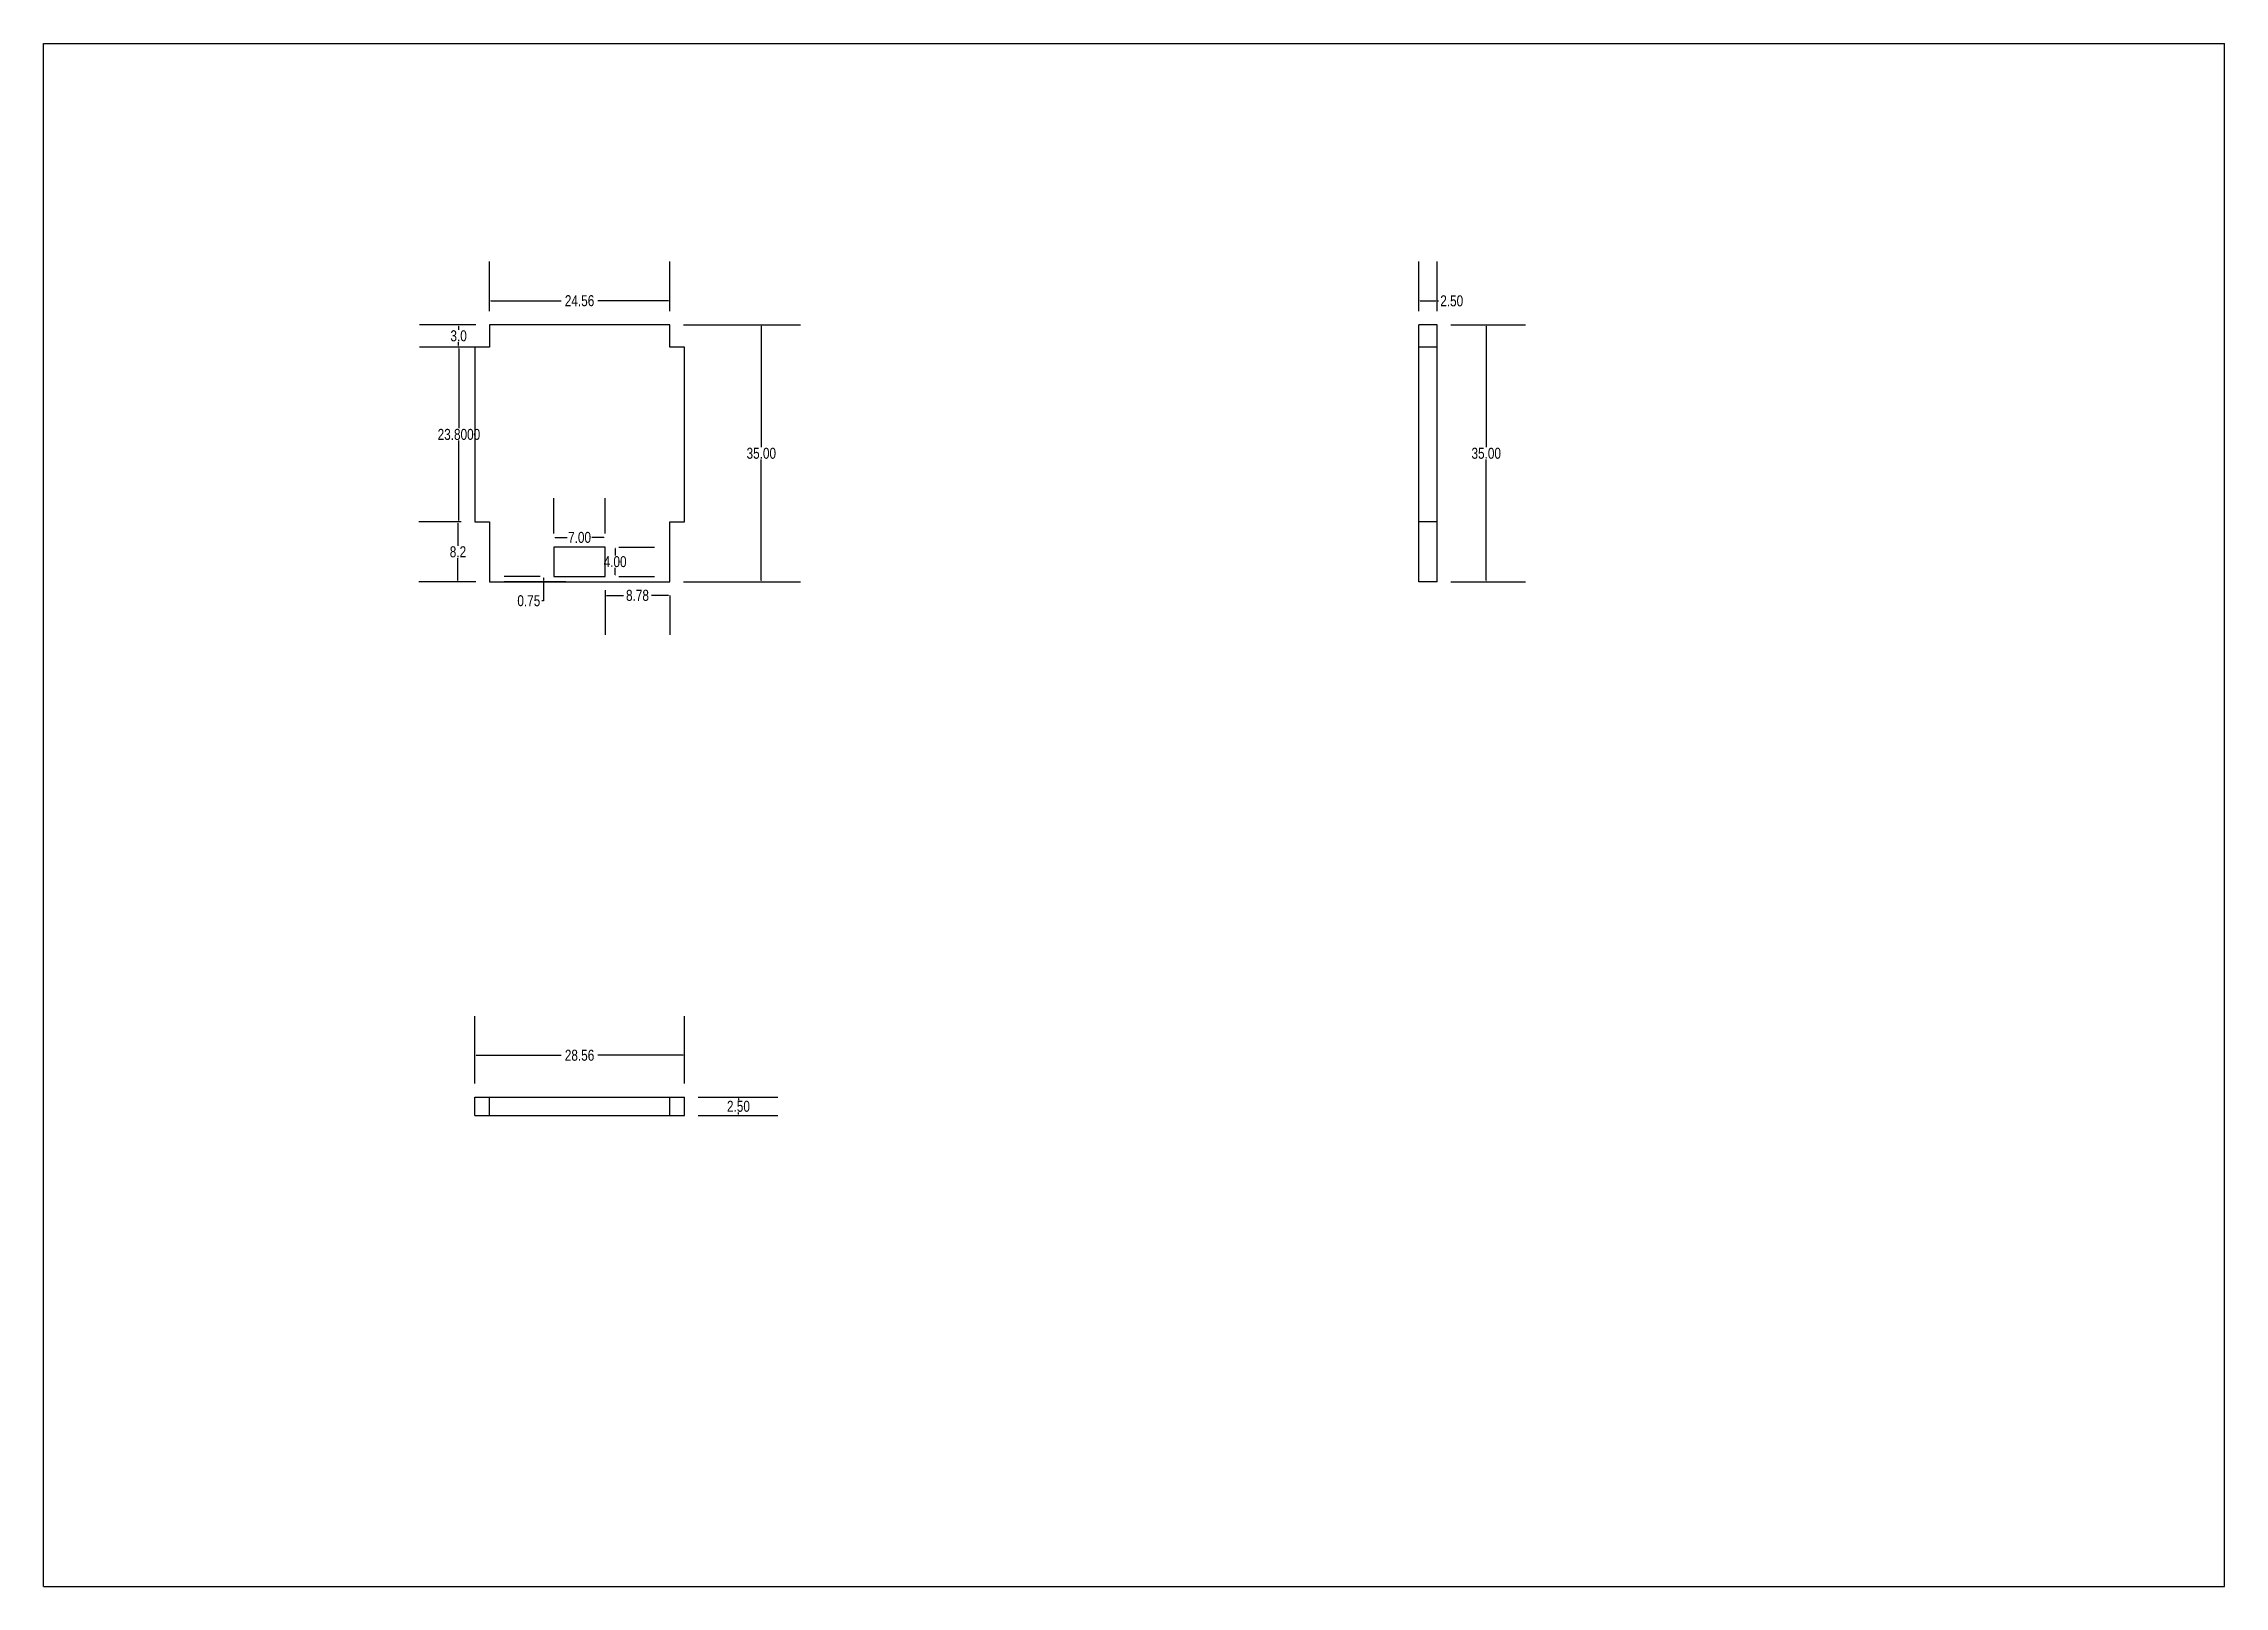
# Model space of a CAD drawing. Header units: millimetres. Extents: x 0 to 297, y 0 to 210.
import ezdxf

# ---------------------------------------------------------------- set-up
doc = ezdxf.new("R2010")
doc.units = ezdxf.units.MM
doc.header["$LTSCALE"] = 16.335
doc.header["$PDMODE"] = 3
doc.header["$PDSIZE"] = 0.3125
doc.layers.get('0').update_dxf_attribs({"linetype": 'CONTINUOUS'})
doc.layers.get('Defpoints').update_dxf_attribs({"linetype": 'CONTINUOUS'})
doc.styles.get("Standard").update_dxf_attribs({"font": 'txt', "width": 0.8})
doc.dimstyles.get("Standard").update_dxf_attribs({"dimtxt": 1.5, "dimasz": 0.1875, "dimexe": 0.18, "dimexo": 0.0625, "dimgap": 0.09, "dimtad": 0, "dimtih": 1, "dimtoh": 1, "dimdsep": 46, "dimtxsty": 'STANDARD', "dimcen": 0.09, "dimclrd": 2, "dimclre": 2, "dimclrt": 2, "dimadec": 0, "dimazin": 0, "dimtp": 0.01, "dimtm": 0.01, "dimtfac": 1, "dimtofl": 0, "dimtmove": 0, "dimatfit": 3, "dimfxl": 1, "dimtolj": 1, "dimarcsym": 0})

# ---------------------------------------------------------------- blocks, each defined once
blk = doc.blocks.new('*D0')
at = {"color": 2, "lineweight": -2, "transparency": 16777216}
for p, q in [((60.71, 173.59), (60.71, 180.35)), ((85.27, 173.59), (85.27, 180.35)), ((60.9, 175), (70.5, 175)), ((85.09, 175), (75.48, 175))]:
    blk.add_line(p, q, dxfattribs=at)
at = {"color": 2, "transparency": 16777216}
for points in [[(60.9, 175.03), (60.9, 174.97), (60.71, 175)], [(85.09, 175.03), (85.09, 174.97), (85.27, 175)]]:
    blk.add_solid(points, dxfattribs=at)
at = {"layer": 'Defpoints', "color": 0, "transparency": 16777216}
for p in [(85.27, 175), (60.71, 171.73), (85.27, 171.73)]:
    blk.add_point(p, dxfattribs=at)
at = {"color": 2, "transparency": 16777216, "insert": (72.99, 175), "char_height": 1.5, "attachment_point": 5}
blk.add_mtext('\\A1;24.56', dxfattribs=at)
blk = doc.blocks.new('*D1')
at = {"color": 2, "lineweight": -2, "transparency": 16777216}
for p, q in [((58.86, 171.73), (51.18, 171.73)), ((56.52, 171.54), (56.52, 171.06)), ((56.52, 168.89), (56.52, 169.38)), ((58.86, 168.7), (51.18, 168.7))]:
    blk.add_line(p, q, dxfattribs=at)
at = {"color": 2, "transparency": 16777216}
for points in [[(56.49, 171.54), (56.55, 171.54), (56.52, 171.73)], [(56.49, 168.89), (56.55, 168.89), (56.52, 168.7)]]:
    blk.add_solid(points, dxfattribs=at)
at = {"layer": 'Defpoints', "color": 0, "transparency": 16777216}
for p in [(60.71, 171.73), (56.52, 168.7), (60.71, 168.7)]:
    blk.add_point(p, dxfattribs=at)
at = {"color": 2, "transparency": 16777216, "insert": (56.52, 170.22), "char_height": 1.5, "attachment_point": 5}
blk.add_mtext('\\A1;3.0', dxfattribs=at)
blk = doc.blocks.new('*D2')
at = {"color": 2, "lineweight": -2, "transparency": 16777216}
for p, q in [((56.86, 168.7), (51.22, 168.7)), ((56.56, 168.51), (56.56, 157.64)), ((56.56, 145.09), (56.56, 155.96)), ((56.86, 144.9), (51.22, 144.9))]:
    blk.add_line(p, q, dxfattribs=at)
at = {"color": 2, "transparency": 16777216}
for points in [[(56.53, 168.51), (56.59, 168.51), (56.56, 168.7)], [(56.53, 145.09), (56.59, 145.09), (56.56, 144.9)]]:
    blk.add_solid(points, dxfattribs=at)
at = {"layer": 'Defpoints', "color": 0, "transparency": 16777216}
for p in [(58.71, 168.7), (56.56, 144.9), (58.71, 144.9)]:
    blk.add_point(p, dxfattribs=at)
at = {"color": 2, "transparency": 16777216, "insert": (56.56, 156.8), "char_height": 1.5, "attachment_point": 5}
blk.add_mtext('\\A1;23.8000', dxfattribs=at)
blk = doc.blocks.new('*D3')
at = {"color": 2, "lineweight": -2, "transparency": 16777216}
for p, q in [((56.86, 144.9), (51.08, 144.9)), ((56.43, 144.71), (56.43, 141.66)), ((56.43, 136.92), (56.43, 139.98)), ((58.86, 136.73), (51.08, 136.73))]:
    blk.add_line(p, q, dxfattribs=at)
at = {"color": 2, "transparency": 16777216}
for points in [[(56.4, 144.71), (56.46, 144.71), (56.43, 144.9)], [(56.4, 136.92), (56.46, 136.92), (56.43, 136.73)]]:
    blk.add_solid(points, dxfattribs=at)
at = {"layer": 'Defpoints', "color": 0, "transparency": 16777216}
for p in [(58.71, 144.9), (56.43, 136.73), (60.71, 136.73)]:
    blk.add_point(p, dxfattribs=at)
at = {"color": 2, "transparency": 16777216, "insert": (56.43, 140.82), "char_height": 1.5, "attachment_point": 5}
blk.add_mtext('\\A1;8.2', dxfattribs=at)
blk = doc.blocks.new('*D4')
at = {"color": 2, "lineweight": -2, "transparency": 16777216}
for p, q in [((87.13, 171.73), (103.09, 171.73)), ((97.74, 171.54), (97.74, 155.07)), ((97.74, 136.92), (97.74, 153.39)), ((87.13, 136.73), (103.09, 136.73))]:
    blk.add_line(p, q, dxfattribs=at)
at = {"color": 2, "transparency": 16777216}
for points in [[(97.71, 171.54), (97.78, 171.54), (97.74, 171.73)], [(97.71, 136.92), (97.78, 136.92), (97.74, 136.73)]]:
    blk.add_solid(points, dxfattribs=at)
at = {"layer": 'Defpoints', "color": 0, "transparency": 16777216}
for p in [(85.27, 171.73), (85.27, 136.73), (97.74, 136.73)]:
    blk.add_point(p, dxfattribs=at)
at = {"color": 2, "transparency": 16777216, "insert": (97.74, 154.23), "char_height": 1.5, "attachment_point": 5}
blk.add_mtext('\\A1;35.00', dxfattribs=at)
blk = doc.blocks.new('*D5')
at = {"color": 2, "lineweight": -2, "transparency": 16777216}
for p, q in [((67.64, 137.48), (62.71, 137.48)), ((71.14, 136.73), (62.71, 136.73)), ((68.06, 137.29), (68.06, 136.92)), ((68.06, 136.73), (68.06, 134.16)), ((68.06, 134.16), (67.87, 134.16))]:
    blk.add_line(p, q, dxfattribs=at)
at = {"color": 2, "transparency": 16777216}
for points in [[(68.03, 137.29), (68.09, 137.29), (68.06, 137.48)], [(68.03, 136.92), (68.09, 136.92), (68.06, 136.73)]]:
    blk.add_solid(points, dxfattribs=at)
at = {"layer": 'Defpoints', "color": 0, "transparency": 16777216}
for p in [(68.06, 136.73), (69.49, 137.48), (72.99, 136.73)]:
    blk.add_point(p, dxfattribs=at)
at = {"color": 2, "transparency": 16777216, "insert": (66.08, 134.16), "char_height": 1.5, "attachment_point": 5}
blk.add_mtext('\\A1;0.75', dxfattribs=at)
blk = doc.blocks.new('*D6')
at = {"color": 2, "lineweight": -2, "transparency": 16777216}
for p, q in [((69.49, 143.33), (69.49, 148.13)), ((76.49, 143.33), (76.49, 148.13)), ((69.68, 142.78), (71.3, 142.78)), ((76.31, 142.78), (74.68, 142.78))]:
    blk.add_line(p, q, dxfattribs=at)
at = {"color": 2, "transparency": 16777216}
for points in [[(69.68, 142.81), (69.68, 142.75), (69.49, 142.78)], [(76.31, 142.81), (76.31, 142.75), (76.49, 142.78)]]:
    blk.add_solid(points, dxfattribs=at)
at = {"layer": 'Defpoints', "color": 0, "transparency": 16777216}
for p in [(76.49, 142.78), (69.49, 141.48), (76.49, 141.48)]:
    blk.add_point(p, dxfattribs=at)
at = {"color": 2, "transparency": 16777216, "insert": (72.99, 142.78), "char_height": 1.5, "attachment_point": 5}
blk.add_mtext('\\A1;7.00', dxfattribs=at)
blk = doc.blocks.new('*D7')
at = {"color": 2, "lineweight": -2, "transparency": 16777216}
for p, q in [((77.83, 141.29), (77.83, 140.32)), ((78.35, 141.48), (83.18, 141.48)), ((77.83, 137.67), (77.83, 138.64)), ((78.35, 137.48), (83.18, 137.48))]:
    blk.add_line(p, q, dxfattribs=at)
at = {"color": 2, "transparency": 16777216}
for points in [[(77.8, 141.29), (77.87, 141.29), (77.83, 141.48)], [(77.8, 137.67), (77.87, 137.67), (77.83, 137.48)]]:
    blk.add_solid(points, dxfattribs=at)
at = {"layer": 'Defpoints', "color": 0, "transparency": 16777216}
for p in [(76.49, 141.48), (76.49, 137.48), (77.83, 137.48)]:
    blk.add_point(p, dxfattribs=at)
at = {"color": 2, "transparency": 16777216, "insert": (77.83, 139.48), "char_height": 1.5, "attachment_point": 5}
blk.add_mtext('\\A1;4.00', dxfattribs=at)
blk = doc.blocks.new('*D8')
at = {"color": 2, "lineweight": -2, "transparency": 16777216}
for p, q in [((76.49, 135.62), (76.49, 129.54)), ((76.68, 134.89), (78.99, 134.89)), ((85.09, 134.89), (82.77, 134.89)), ((85.27, 134.88), (85.27, 129.54))]:
    blk.add_line(p, q, dxfattribs=at)
at = {"color": 2, "transparency": 16777216}
for points in [[(76.68, 134.92), (76.68, 134.86), (76.49, 134.89)], [(85.09, 134.92), (85.09, 134.86), (85.27, 134.89)]]:
    blk.add_solid(points, dxfattribs=at)
at = {"layer": 'Defpoints', "color": 0, "transparency": 16777216}
for p in [(76.49, 137.48), (85.27, 136.73), (85.27, 134.89)]:
    blk.add_point(p, dxfattribs=at)
at = {"color": 2, "transparency": 16777216, "insert": (80.88, 134.89), "char_height": 1.5, "attachment_point": 5}
blk.add_mtext('\\A1;8.78', dxfattribs=at)
blk = doc.blocks.new('*D9')
at = {"color": 2, "lineweight": -2, "transparency": 16777216}
for p, q in [((187.29, 173.59), (187.29, 180.33)), ((189.79, 173.59), (189.79, 180.33)), ((187.48, 174.98), (189.6, 174.98)), ((189.79, 174.98), (189.98, 174.98))]:
    blk.add_line(p, q, dxfattribs=at)
at = {"color": 2, "transparency": 16777216}
for points in [[(187.48, 175.01), (187.48, 174.95), (187.29, 174.98)], [(189.6, 175.01), (189.6, 174.95), (189.79, 174.98)]]:
    blk.add_solid(points, dxfattribs=at)
at = {"layer": 'Defpoints', "color": 0, "transparency": 16777216}
for p in [(189.79, 174.98), (187.29, 171.73), (189.79, 171.73)]:
    blk.add_point(p, dxfattribs=at)
at = {"color": 2, "transparency": 16777216, "insert": (191.77, 174.98), "char_height": 1.5, "attachment_point": 5}
blk.add_mtext('\\A1;2.50', dxfattribs=at)
blk = doc.blocks.new('*D10')
at = {"color": 2, "lineweight": -2, "transparency": 16777216}
for p, q in [((191.65, 171.73), (201.82, 171.73)), ((196.47, 171.54), (196.47, 155.07)), ((196.47, 136.92), (196.47, 153.39)), ((191.65, 136.73), (201.82, 136.73))]:
    blk.add_line(p, q, dxfattribs=at)
at = {"color": 2, "transparency": 16777216}
for points in [[(196.44, 171.54), (196.5, 171.54), (196.47, 171.73)], [(196.44, 136.92), (196.5, 136.92), (196.47, 136.73)]]:
    blk.add_solid(points, dxfattribs=at)
at = {"layer": 'Defpoints', "color": 0, "transparency": 16777216}
for p in [(189.79, 171.73), (189.79, 136.73), (196.47, 136.73)]:
    blk.add_point(p, dxfattribs=at)
at = {"color": 2, "transparency": 16777216, "insert": (196.47, 154.23), "char_height": 1.5, "attachment_point": 5}
blk.add_mtext('\\A1;35.00', dxfattribs=at)
blk = doc.blocks.new('*D11')
at = {"color": 2, "lineweight": -2, "transparency": 16777216}
for p, q in [((89.13, 66.59), (99.98, 66.59)), ((94.63, 66.4), (94.63, 66.18)), ((89.13, 64.09), (99.98, 64.09)), ((94.63, 64.27), (94.63, 64.5))]:
    blk.add_line(p, q, dxfattribs=at)
at = {"color": 2, "transparency": 16777216}
for points in [[(94.6, 66.4), (94.67, 66.4), (94.63, 66.59)], [(94.6, 64.27), (94.67, 64.27), (94.63, 64.09)]]:
    blk.add_solid(points, dxfattribs=at)
at = {"layer": 'Defpoints', "color": 0, "transparency": 16777216}
for p in [(87.27, 66.59), (87.27, 64.09), (94.63, 64.09)]:
    blk.add_point(p, dxfattribs=at)
at = {"color": 2, "transparency": 16777216, "insert": (94.63, 65.34), "char_height": 1.5, "attachment_point": 5}
blk.add_mtext('\\A1;2.50', dxfattribs=at)
blk = doc.blocks.new('*D12')
at = {"color": 2, "lineweight": -2, "transparency": 16777216}
for p, q in [((58.71, 68.44), (58.71, 77.63)), ((87.27, 68.44), (87.27, 77.63)), ((58.9, 72.29), (70.5, 72.29)), ((87.09, 72.29), (75.48, 72.29))]:
    blk.add_line(p, q, dxfattribs=at)
at = {"color": 2, "transparency": 16777216}
for points in [[(58.9, 72.32), (58.9, 72.26), (58.71, 72.29)], [(87.09, 72.32), (87.09, 72.26), (87.27, 72.29)]]:
    blk.add_solid(points, dxfattribs=at)
at = {"layer": 'Defpoints', "color": 0, "transparency": 16777216}
for p in [(87.27, 72.29), (58.71, 66.59), (87.27, 66.59)]:
    blk.add_point(p, dxfattribs=at)
at = {"color": 2, "transparency": 16777216, "insert": (72.99, 72.29), "char_height": 1.5, "attachment_point": 5}
blk.add_mtext('\\A1;28.56', dxfattribs=at)

msp = doc.modelspace()

# ---------------------------------------------------------------- linework, layer by layer
at = {"color": 7, "linetype": 'Continuous'}
for p, q in [((0, 0), (0, 210)), ((0, 210), (297, 210)), ((297, 0), (297, 210)), ((60.71408, 171.73173), (60.71408, 168.70173)), ((85.27408, 171.73173), (60.71408, 171.73173)), ((85.27408, 168.70173), (85.27408, 171.73173)), ((187.29164, 136.73173), (187.29164, 171.73173)), ((189.79164, 171.73173), (187.29164, 171.73173)), ((189.79164, 136.73173), (189.79164, 171.73173)), ((58.71408, 168.70173), (58.71408, 144.90173)), ((60.71408, 168.70173), (58.71408, 168.70173)), ((87.27408, 168.70173), (85.27408, 168.70173)), ((87.27408, 144.90173), (87.27408, 168.70173)), ((189.79164, 168.70173), (187.29164, 168.70173)), ((58.71408, 144.90173), (60.71408, 144.90173)), ((60.71408, 144.90173), (60.71408, 136.73173)), ((85.27408, 144.90173), (87.27408, 144.90173)), ((85.27408, 136.73173), (85.27408, 144.90173)), ((189.79164, 144.90173), (187.29164, 144.90173)), ((76.49408, 141.47805), (69.49408, 141.47805)), ((69.49408, 141.47805), (69.49408, 137.47805)), ((76.49408, 137.47805), (76.49408, 141.47805)), ((60.71408, 136.73173), (85.27408, 136.73173)), ((69.49408, 137.47805), (76.49408, 137.47805)), ((189.79164, 136.73173), (187.29164, 136.73173)), ((58.71408, 64.08591), (58.71408, 66.58591)), ((58.71408, 66.58591), (87.27408, 66.58591)), ((60.71408, 64.08591), (60.71408, 66.58591)), ((85.27408, 64.08591), (85.27408, 66.58591)), ((87.27408, 64.08591), (87.27408, 66.58591)), ((58.71408, 64.08591), (87.27408, 64.08591)), ((0, 0), (297, 0))]:
    msp.add_line(p, q, dxfattribs=at)

# ---------------------------------------------------------------- dimensions: what is measured, and where the dimension line sits
for base, p1, p2, picture, middle in [((85.27408, 175.00216), (60.71408, 171.73173), (85.27408, 171.73173), '*D0', (72.99408, 175.00216)), ((189.79164, 174.97924), (187.29164, 171.73173), (189.79164, 171.73173), '*D9', (191.76914, 174.97924)), ((76.49408, 142.77999), (69.49408, 141.47805), (76.49408, 141.47805), '*D6', (72.99408, 142.77999)), ((85.27408, 134.88829), (76.49408, 137.47805), (85.27408, 136.73173), '*D8', (80.88408, 134.88829)), ((87.27408, 72.28869), (58.71408, 66.58591), (87.27408, 66.58591), '*D12', (72.99408, 72.28869))]:
    dim = msp.add_linear_dim(base=base, p1=p1, p2=p2, dimstyle='STANDARD', override={"dimexe": 5.346, "dimexo": 1.85625, "dimzin": 0, "dimcen": 2.673, "dimtp": 0, "dimtm": 0, "dimtdec": 4, "dimtzin": 0})
    dim.commit()
    dim.dimension.update_dxf_attribs({"geometry": picture, "text_midpoint": middle})
for base, p1, p2, override, picture, middle in [((56.52147, 168.70173), (60.71408, 171.73173), (60.71408, 168.70173), {"dimexe": 5.346, "dimexo": 1.85625, "dimdec": 1, "dimzin": 0, "dimcen": 2.673, "dimtp": 0, "dimtm": 0, "dimtdec": 4, "dimtzin": 0}, '*D1', (56.52147, 170.21673)), ((97.74423, 136.73173), (85.27408, 171.73173), (85.27408, 136.73173), {"dimexe": 5.346, "dimexo": 1.85625, "dimzin": 0, "dimcen": 2.673, "dimtp": 0, "dimtm": 0, "dimtdec": 4, "dimtzin": 0}, '*D4', (97.74423, 154.23173)), ((196.47296, 136.73173), (189.79164, 171.73173), (189.79164, 136.73173), {"dimexe": 5.346, "dimexo": 1.85625, "dimzin": 0, "dimcen": 2.673, "dimtp": 0, "dimtm": 0, "dimtdec": 4, "dimtzin": 0}, '*D10', (196.47296, 154.23173)), ((56.56254, 144.90173), (58.71408, 168.70173), (58.71408, 144.90173), {"dimexe": 5.346, "dimexo": 1.85625, "dimdec": 4, "dimzin": 0, "dimcen": 2.673, "dimtp": 0, "dimtm": 0, "dimtdec": 4, "dimtzin": 0}, '*D2', (56.56254, 156.80173)), ((56.4268, 136.73173), (58.71408, 144.90173), (60.71408, 136.73173), {"dimexe": 5.346, "dimexo": 1.85625, "dimdec": 1, "dimzin": 0, "dimcen": 2.673, "dimtp": 0, "dimtm": 0, "dimtdec": 4, "dimtzin": 0}, '*D3', (56.4268, 140.81673)), ((77.83492, 137.47805), (76.49408, 141.47805), (76.49408, 137.47805), {"dimexe": 5.346, "dimexo": 1.85625, "dimzin": 0, "dimcen": 2.673, "dimtp": 0, "dimtm": 0, "dimtdec": 4, "dimtzin": 0}, '*D7', (77.83492, 139.47805)), ((94.63491, 64.08591), (87.27408, 66.58591), (87.27408, 64.08591), {"dimexe": 5.346, "dimexo": 1.85625, "dimzin": 0, "dimcen": 2.673, "dimtp": 0, "dimtm": 0, "dimtdec": 4, "dimtzin": 0}, '*D11', (94.63491, 65.33591))]:
    dim = msp.add_linear_dim(base=base, p1=p1, p2=p2, angle=90, dimstyle='STANDARD', override=override)
    dim.commit()
    dim.dimension.update_dxf_attribs({"geometry": picture, "text_midpoint": middle})
dim = msp.add_linear_dim(base=(68.0591, 136.73173), p1=(69.49408, 137.47805), p2=(72.99408, 136.73173), angle=90, dimstyle='STANDARD', override={"dimexe": 5.346, "dimexo": 1.85625, "dimzin": 0, "dimcen": 2.673, "dimtp": 0, "dimtm": 0, "dimtdec": 4, "dimtzin": 0})
dim.commit()
dim.dimension.update_dxf_attribs({"geometry": '*D5', "text_midpoint": (66.0816, 134.15903), "dimtype": 160})

doc.saveas('drawing.dxf')
